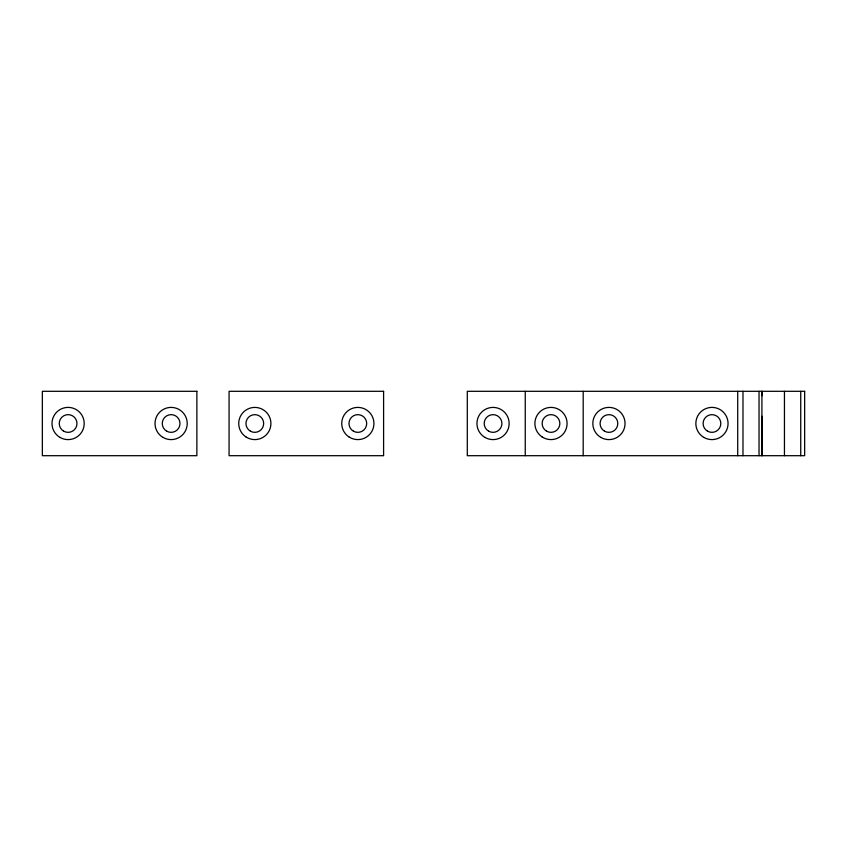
<?xml version="1.0" encoding="UTF-8"?>
<svg xmlns="http://www.w3.org/2000/svg" width="847" height="847" viewBox="0 0 847 847"><rect width="100%" height="100%" fill="white"/><g stroke="black" fill="none" stroke-linecap="round" stroke-linejoin="round"><path stroke-width="1.27" d="M761.993 455.697L761.993 416.29M761.993 391.303L761.993 395.75M800.733 391.303L800.733 455.697M784.449 391.303L784.449 455.697M761.919 391.303L761.919 455.697M759.039 391.303L759.039 455.697M742.978 391.303L742.978 455.697M737.716 391.303L737.716 455.697M583.191 391.303L583.191 455.697M525.246 391.303L525.246 455.697M196.875 391.303L42.35 391.303L42.35 455.697L196.875 455.697L196.875 391.303M383.596 391.303L229.071 391.303L229.071 455.697L383.596 455.697L383.596 391.303M804.65 391.303L467.29 391.303L467.29 455.697L804.65 455.697L804.65 391.303M485.003 437.444A16.093 16.093 0 0 0 509.142 423.5A16.093 16.093 0 0 0 485.003 409.556A16.093 16.093 0 0 0 485.003 437.444M488.624 431.165A8.851 8.851 0 0 0 501.9 423.5A8.851 8.851 0 0 0 488.624 415.835A8.851 8.851 0 0 0 488.624 431.165M707.531 431.165A8.851 8.851 0 0 0 720.808 423.5A8.851 8.851 0 0 0 707.531 415.835A8.851 8.851 0 0 0 707.531 431.165M604.514 431.165A8.851 8.851 0 0 0 617.791 423.5A8.851 8.851 0 0 0 604.514 415.835A8.851 8.851 0 0 0 604.514 431.165M703.91 437.444A16.093 16.093 0 0 0 728.06 423.5A16.093 16.093 0 0 0 703.91 409.556A16.093 16.093 0 0 0 703.91 437.444M600.894 437.444A16.093 16.093 0 0 0 625.044 423.5A16.093 16.093 0 0 0 600.894 409.556A16.093 16.093 0 0 0 600.894 437.444M541.974 436.83A16.093 16.093 0 0 0 567.045 424.643A16.093 16.093 0 0 0 543.965 409.016A16.093 16.093 0 0 0 541.974 436.83M546.569 431.165A8.851 8.851 0 0 0 559.846 423.5A8.851 8.851 0 0 0 546.569 415.835A8.851 8.851 0 0 0 546.569 431.165M245.926 436.914A16.093 16.093 0 0 0 270.892 424.506A16.093 16.093 0 0 0 247.663 409.09A16.093 16.093 0 0 0 245.926 436.914M349.186 437.073A16.093 16.093 0 0 0 373.919 424.209A16.093 16.093 0 0 0 350.414 409.217A16.093 16.093 0 0 0 349.186 437.073M250.394 431.165A8.851 8.851 0 0 0 263.671 423.5A8.851 8.851 0 0 0 250.394 415.835A8.851 8.851 0 0 0 250.394 431.165M353.411 431.165A8.851 8.851 0 0 0 366.687 423.5A8.851 8.851 0 0 0 353.411 415.835A8.851 8.851 0 0 0 353.411 431.165M63.673 431.165A8.851 8.851 0 0 0 76.961 423.5A8.851 8.851 0 0 0 63.673 415.835A8.851 8.851 0 0 0 63.673 431.165M166.69 431.165A8.851 8.851 0 0 0 179.977 423.5A8.851 8.851 0 0 0 166.69 415.835A8.851 8.851 0 0 0 166.69 431.165M60.052 437.444A16.093 16.093 0 0 0 84.202 423.5A16.093 16.093 0 0 0 60.052 409.556A16.093 16.093 0 0 0 60.052 437.444M163.069 437.444A16.093 16.093 0 0 0 187.219 423.5A16.093 16.093 0 0 0 163.069 409.556A16.093 16.093 0 0 0 163.069 437.444"/></g></svg>
